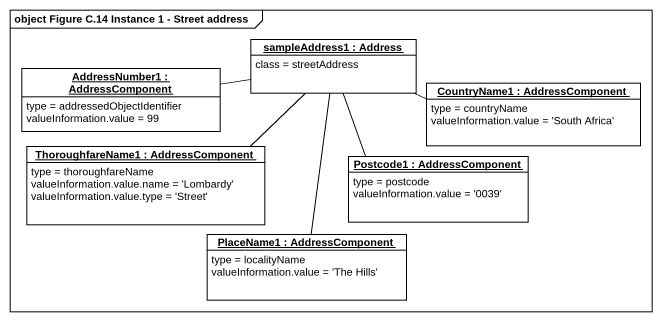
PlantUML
@startuml
mainframe object Figure C.14 Instance 1 - Street address
hide circle
hide empty members
object "sampleAddress1 : Address" as sampleAddress1 #FFFFFF {
  class = streetAddress
}
object "AddressNumber1 : AddressComponent" as AddressNumber1 #FFFFFF {
  type = addressedObjectIdentifier
  valueInformation.value = 99
}
object "CountryName1 : AddressComponent" as CountryName1 {
  type = countryName
  valueInformation.value = 'South Africa'
}
object "ThoroughfareName1 : AddressComponent" as ThoroughfareName1 {
  type = thoroughfareName
  valueInformation.value.name = 'Lombardy'
  valueInformation.value.type = 'Street'
}
object "Postcode1 : AddressComponent" as Postcode1 {
  type = postcode
  valueInformation.value = '0039'
}
object "PlaceName1 : AddressComponent" as PlaceName1 {
  type = localityName
  valueInformation.value = 'The Hills'
}
AddressNumber1 -right- sampleAddress1
CountryName1 -left- sampleAddress1
ThoroughfareName1 -up- sampleAddress1
Postcode1 -up- sampleAddress1
PlaceName1 -up- sampleAddress1
@enduml
